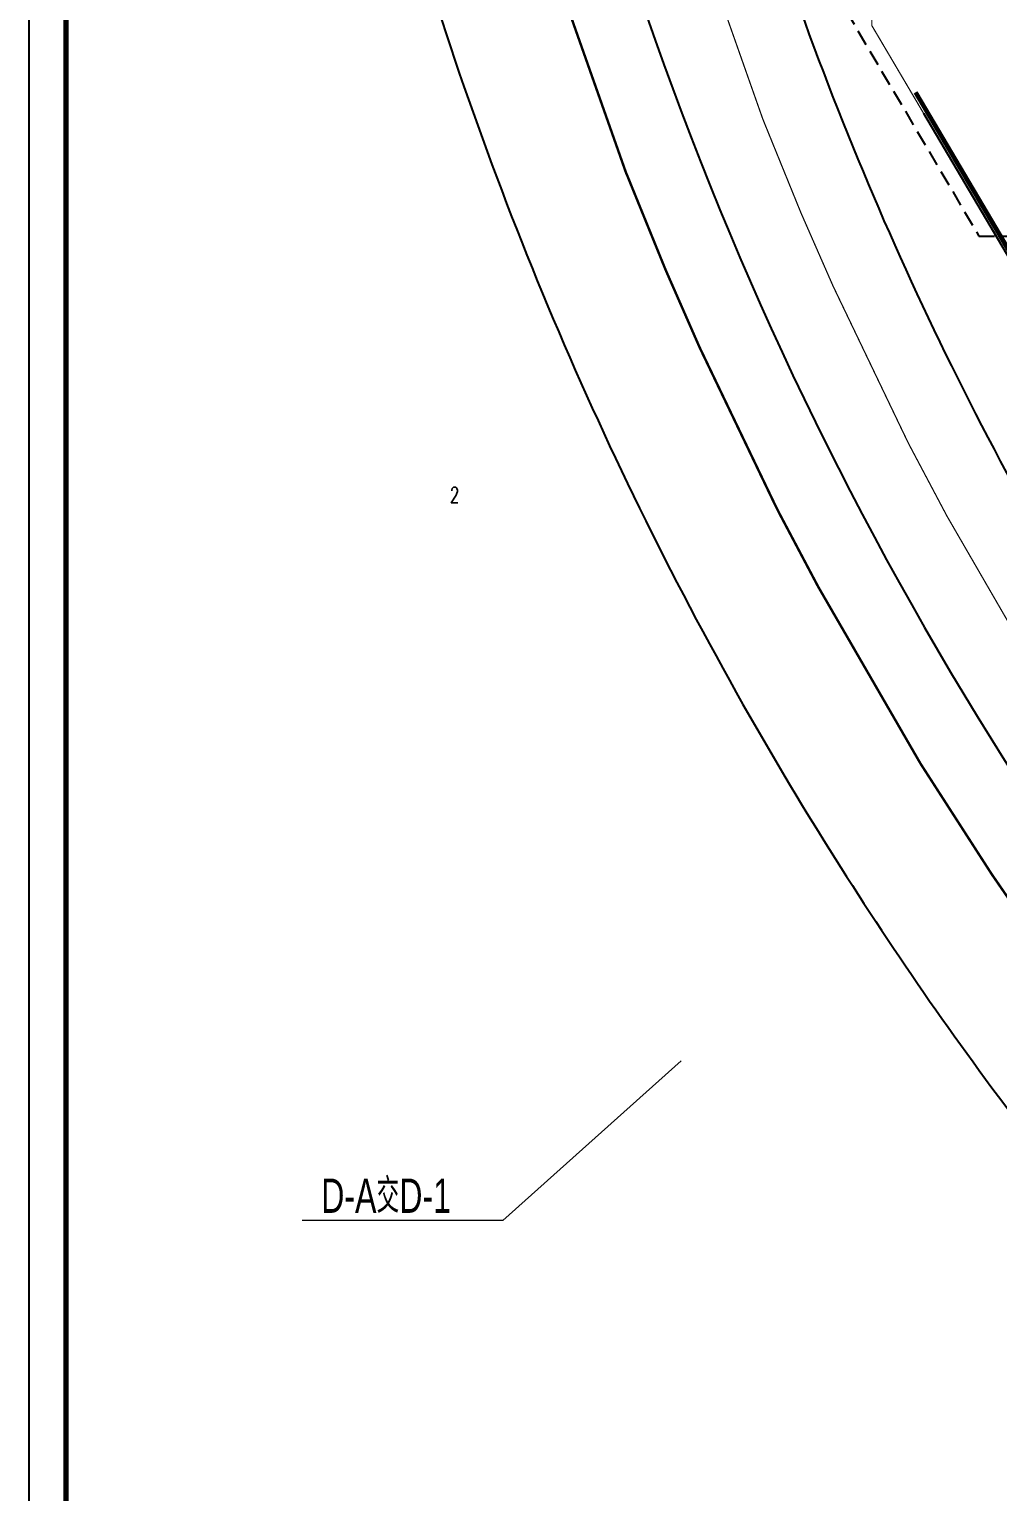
# Model space of a CAD drawing. Extents: x 447078 to 1776277, y 243534 to 519428.
# Drawn here: x 752770 to 792331, y 365935 to 425691 of the extents above; entities that cross this region are included whole.
import ezdxf

# ---------------------------------------------------------------- set-up
doc = ezdxf.new("R2010")
doc.units = 0
doc.header["$LTSCALE"] = 1000
doc.header["$MEASUREMENT"] = 0
doc.linetypes.add('BOUNDRY', pattern=[13.4, 10, -1, 0.2, -1, 0.2, -1])
doc.linetypes.add('HIDDEN2', pattern=[4.7625, 3.175, -1.5875])
doc.layers.get('Defpoints').update_dxf_attribs({"color": 2, "lineweight": 15})
for name, color, linetype in [('A-DASH', 151, 'HIDDEN2'), ('A-HIDN', 8, 'HIDDEN2'), ('A-HRAL', 104, 'Continuous'), ('A-OVER', 23, 'Continuous'), ('G-0-XREF', 2, 'Continuous'), ('G-ANNO-NOTE', 80, 'Continuous'), ('LINE-BLDG', 3, 'BOUNDRY'), ('LINE-RED', 1, 'BOUNDRY'), ('ROAD', 60, 'Continuous'), ('SITE-ROAD', 4, 'Continuous'), ('图框CCDI_B0GA0+0.00$0$G-BORD', 3, 'Continuous')]:
    doc.layers.add(name, color=color, linetype=linetype)
doc.styles.add('1#2#一层消火栓$0$GPS', font='0fsc.shx', dxfattribs={"width": 0.7, "bigfont": '0fsz.shx'})
doc.styles.add('_TCH_LABEL', font='COMPLEX', dxfattribs={"bigfont": 'GBCBIG'})

# ---------------------------------------------------------------- blocks, each defined once
blk = doc.blocks.new('图框CCDI_B0GA0+0.00')
at = {"layer": '图框CCDI_B0GA0+0.00$0$G-BORD'}
blk.add_lwpolyline([(0, 84100), (118900, 84100), (118900, 0), (0, 0)], close=True, dxfattribs=at)
at = {"layer": '图框CCDI_B0GA0+0.00$0$G-BORD', "const_width": 140}
blk.add_lwpolyline([(3300, 83100), (117900, 83100), (117900, 1000), (3300, 1000)], close=True, dxfattribs=at)
blk = doc.blocks.new('1#2#一层消火栓')
at = {"layer": 'Defpoints', "ltscale": 0.1}
for p, q in [((779396, 383541), (772115, 377017)), ((772115, 377017), (763914, 377017))]:
    blk.add_line(p, q, dxfattribs=at)
at = {"layer": 'Defpoints', "ltscale": 0.1, "style": '1#2#一层消火栓$0$GPS', "width": 0.7}
blk.add_text('D-A交D-1', height=1400, dxfattribs=at).set_placement((764696, 377331))

msp = doc.modelspace()

# ---------------------------------------------------------------- linework, layer by layer
at = {"layer": 'A-DASH', "ltscale": 0.2, "const_width": 50}
msp.add_lwpolyline([(779295.6, 492541.4), (823495.6, 492541.4), (823495.6, 458741.4), (839195.6, 458741.4), (839195.6, 425841.4), (843295.6, 425841.4), (843295.6, 415141.4), (823495.6, 415141.4), (823495.6, 383441.4), (812195.6, 383441.4), (787188.3, 425841.4), (787188.3, 451041.4), (779295.7, 451041.4)], close=True, dxfattribs=at)
at = {"layer": 'A-HIDN', "ltscale": 0.2}
msp.add_lwpolyline([(837395.6, 426441.4), (786137.9, 426441.4), (791563.1, 417241.4), (793652.7, 417241.4), (797246.7, 411146.7), (795696.2, 410232.4), (811848.3, 382841.4), (838795.6, 382841.4)], dxfattribs=at)
at = {"layer": 'A-HRAL'}
for points in [[(788927.6, 423088.7), (811538, 384745.8)], [(788970.7, 423114.1), (811581.2, 384771)]]:
    msp.add_lwpolyline(points, dxfattribs=at)
at = {"layer": 'A-OVER'}
for p, q in [((789013.8, 423139.5), (811624.4, 384796.2)), ((789295.6, 422267.8), (812191.1, 383441.4))]:
    msp.add_line(p, q, dxfattribs=at)
at = {"layer": 'LINE-BLDG', "ltscale": 0.8, "const_width": 50}
msp.add_lwpolyline([(779668.4, 430717), (782735.4, 422019.2), (784290.2, 418195.8), (785607.2, 415192.2), (788641.9, 408858.6), (788708.3, 408725.8), (790253.1, 405806.8), (794295, 398818.2), (797076.8, 394497.4), (799476.5, 391014.6), (808949.3, 379107.6), (816666.9, 370300.1), (816788.3, 370158.5), (817131.8, 369766), (818249, 368471.3), (819891.4, 366500.4), (820052.4, 366324.7), (820296.1, 366016.8)], dxfattribs=at)
at = {"layer": 'LINE-RED', "ltscale": 0.1, "const_width": 100}
msp.add_lwpolyline([(773993.9, 428770.5), (777163.9, 419780.5), (777173.9, 419770.5), (778763.9, 415860.5), (780153.9, 412690.5), (783253.9, 406220.5), (783373.9, 405980.5), (785003.9, 402900.5), (789173.9, 395690.5), (792083.9, 391170.5), (794653.9, 387440.5), (804343.9, 375260.5), (812133.9, 366370.5), (812253.9, 366230.5), (812440.8, 366016.8)], dxfattribs=at)
at = {"layer": 'ROAD'}
for radius, start, end in [(145211.6, 197.322913, 224.036945), (139211.6, 198.618898, 212.99879)]:
    msp.add_arc((915289, 473521.2), radius, start, end, dxfattribs=at)
at = {"layer": 'SITE-ROAD'}
for centre, radius, start, end in [((915289, 473521.2), 153211.6, 197.203584, 210.760698), ((915084.7, 473450.8), 153000, 210.777182, 221.24468)]:
    msp.add_arc(centre, radius, start, end, dxfattribs=at)

# ---------------------------------------------------------------- block references
at = {"layer": 'G-0-XREF', "xscale": 1.5, "yscale": 1.5, "zscale": 1.5, "rotation": 270}
msp.add_blockref('图框CCDI_B0GA0+0.00', (752770.2, 519203.4), dxfattribs=at)
at = {"layer": 'G-0-XREF'}
msp.add_blockref('1#2#一层消火栓', (0, 0), dxfattribs=at)

# ---------------------------------------------------------------- texts
at = {"layer": 'G-ANNO-NOTE', "style": '_TCH_LABEL', "width": 0.705882}
msp.add_text('2', height=637.5, dxfattribs=at).set_placement((769951.4, 406345.2))

doc.saveas('drawing.dxf')
